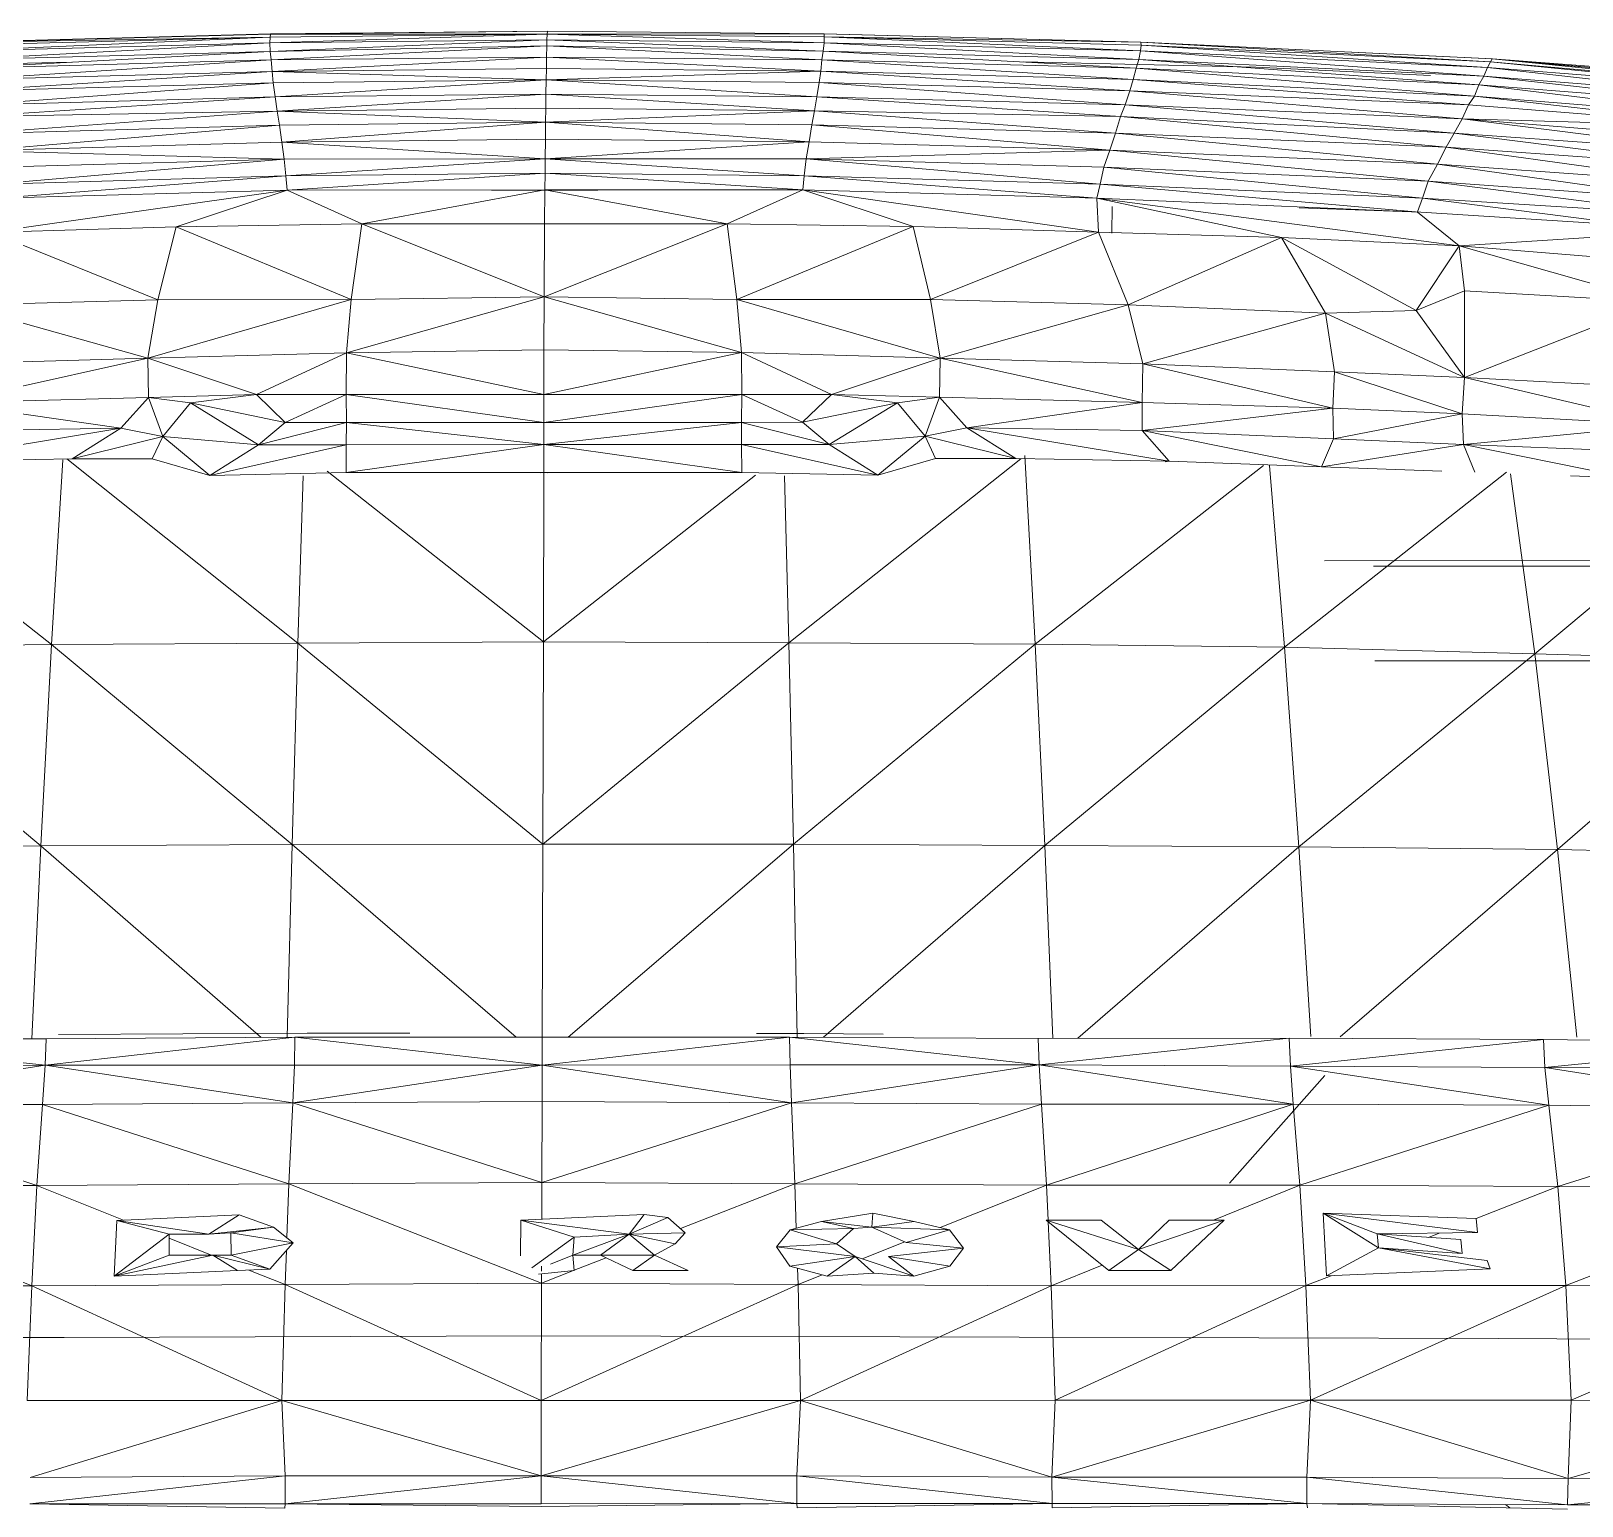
# Model space of a CAD drawing. Header units: inches. Extents: x -4168 to 1833, y -300 to 637.
# Drawn here: x -1167.76 to -1146.41, y 11.93 to 32.22 of the extents above; entities that cross this region are included whole.
import ezdxf

# ---------------------------------------------------------------- set-up
doc = ezdxf.new("R2010")
doc.units = ezdxf.units.IN
doc.header["$MEASUREMENT"] = 0
for name, color, linetype, lineweight in [('0-3', 55, 'Continuous', 9), ('0-5', 170, 'Continuous', 5), ('A-GENM', 5, 'Continuous', 9)]:
    doc.layers.add(name, color=color, linetype=linetype, lineweight=lineweight)

# ---------------------------------------------------------------- blocks, each defined once
blk = doc.blocks.new('Land_Rover_Evoque_-_SUV_Car_Vehicle_Automobile_13067 - Land Rover EVOQUE_dwg-1230547-BUILDING SECTION - EAST_WEST AT RAMP - LOOKING SOUTH')
at = {"layer": 'A-GENM'}
for p, q in [((-12451.623, 32.024), (-12447.261, 32.141)), ((-12451.62, 31.945), (-12447.261, 32.141)), ((-12451.62, 31.945), (-12447.264, 32.061)), ((-12451.616, 32.065), (-12447.255, 32.182)), ((-12451.616, 32.065), (-12447.261, 32.141)), ((-12451.604, 32.068), (-12447.248, 32.184)), ((-12447.255, 32.182), (-12451.604, 32.068)), ((-12451.599, 31.827), (-12447.264, 32.061)), ((-12447.264, 32.061), (-12443.446, 32.181)), ((-12447.264, 32.061), (-12447.261, 32.141)), ((-12447.264, 32.061), (-12443.449, 32.101)), ((-12447.257, 31.943), (-12447.264, 32.061)), ((-12447.261, 32.141), (-12447.255, 32.182)), ((-12447.261, 32.141), (-12443.446, 32.181)), ((-12447.257, 31.943), (-12443.449, 32.101)), ((-12447.257, 31.943), (-12443.452, 32.021)), ((-12447.255, 32.182), (-12443.444, 32.221)), ((-12447.255, 32.182), (-12447.248, 32.184)), ((-12447.255, 32.182), (-12443.446, 32.181)), ((-12447.248, 32.184), (-12443.442, 32.224)), ((-12447.248, 32.184), (-12443.444, 32.221)), ((-12447.245, 31.825), (-12443.452, 32.021)), ((-12443.452, 32.021), (-12443.455, 31.864)), ((-12443.449, 32.101), (-12443.452, 32.021)), ((-12443.452, 32.021), (-12439.647, 31.945)), ((-12443.452, 32.021), (-12439.664, 31.827)), ((-12443.446, 32.181), (-12443.449, 32.101)), ((-12443.449, 32.101), (-12439.634, 32.063)), ((-12443.449, 32.101), (-12439.647, 31.945)), ((-12443.444, 32.221), (-12443.446, 32.181)), ((-12443.446, 32.181), (-12439.634, 32.184)), ((-12443.446, 32.181), (-12439.632, 32.143)), ((-12443.446, 32.181), (-12439.634, 32.063)), ((-12443.442, 32.224), (-12443.444, 32.221)), ((-12443.444, 32.221), (-12439.637, 32.187)), ((-12443.444, 32.221), (-12439.634, 32.184)), ((-12443.442, 32.224), (-12439.637, 32.187)), ((-12439.634, 32.063), (-12439.647, 31.945)), ((-12439.637, 32.187), (-12435.281, 32.072)), ((-12439.637, 32.187), (-12439.634, 32.184)), ((-12439.634, 32.184), (-12439.632, 32.143)), ((-12439.634, 32.184), (-12435.281, 32.072)), ((-12439.634, 32.184), (-12435.275, 32.069)), ((-12439.632, 32.143), (-12439.634, 32.063)), ((-12439.634, 32.063), (-12435.278, 31.949)), ((-12439.634, 32.063), (-12435.305, 31.831)), ((-12439.632, 32.143), (-12435.275, 32.069)), ((-12439.632, 32.143), (-12435.271, 32.029)), ((-12439.632, 32.143), (-12435.278, 31.949)), ((-12435.281, 32.072), (-12430.437, 31.842)), ((-12435.281, 32.072), (-12435.275, 32.069)), ((-12435.281, 32.072), (-12430.44, 31.84)), ((-12435.271, 32.029), (-12435.278, 31.949)), ((-12435.275, 32.069), (-12435.271, 32.029)), ((-12435.275, 32.069), (-12430.461, 31.799)), ((-12435.275, 32.069), (-12430.44, 31.84)), ((-12435.271, 32.029), (-12430.461, 31.799)), ((-12435.271, 32.029), (-12430.503, 31.72)), ((-12451.599, 31.827), (-12447.257, 31.943)), ((-12451.568, 31.708), (-12447.257, 31.943)), ((-12451.568, 31.708), (-12447.245, 31.825)), ((-12451.532, 31.552), (-12447.245, 31.825)), ((-12447.245, 31.825), (-12447.257, 31.943)), ((-12447.245, 31.825), (-12443.455, 31.864)), ((-12447.245, 31.825), (-12447.233, 31.669)), ((-12443.455, 31.864), (-12447.233, 31.669)), ((-12443.455, 31.864), (-12443.457, 31.708)), ((-12443.455, 31.864), (-12439.664, 31.827)), ((-12443.455, 31.864), (-12439.681, 31.671)), ((-12439.664, 31.827), (-12439.681, 31.671)), ((-12439.647, 31.945), (-12439.664, 31.827)), ((-12435.342, 31.713), (-12439.664, 31.827)), ((-12439.664, 31.827), (-12435.383, 31.556)), ((-12439.647, 31.945), (-12435.305, 31.831)), ((-12439.647, 31.945), (-12435.342, 31.713)), ((-12435.305, 31.831), (-12435.342, 31.713)), ((-12435.278, 31.949), (-12435.305, 31.831)), ((-12435.305, 31.831), (-12430.553, 31.601)), ((-12435.305, 31.831), (-12430.624, 31.483)), ((-12435.278, 31.949), (-12430.503, 31.72)), ((-12435.278, 31.949), (-12430.553, 31.601)), ((-12430.461, 31.799), (-12430.44, 31.84)), ((-12430.44, 31.84), (-12430.437, 31.842)), ((-12430.44, 31.84), (-12426.505, 31.495)), ((-12430.44, 31.84), (-12426.537, 31.454)), ((-12426.494, 31.535), (-12430.437, 31.842)), ((-12430.437, 31.842), (-12426.505, 31.495)), ((-12449.998, 31.795), (-12453.196, 31.722)), ((-12451.532, 31.552), (-12447.233, 31.669)), ((-12451.491, 31.396), (-12447.233, 31.669)), ((-12447.233, 31.669), (-12443.457, 31.708)), ((-12447.233, 31.669), (-12443.459, 31.552)), ((-12447.233, 31.669), (-12447.217, 31.512)), ((-12443.457, 31.708), (-12443.459, 31.552)), ((-12443.459, 31.552), (-12439.681, 31.671)), ((-12443.457, 31.708), (-12439.681, 31.671)), ((-12439.681, 31.671), (-12439.703, 31.514)), ((-12435.383, 31.556), (-12439.681, 31.671)), ((-12439.681, 31.671), (-12435.429, 31.4)), ((-12433.691, 31.727), (-12436.895, 31.799)), ((-12435.342, 31.713), (-12435.383, 31.556)), ((-12435.342, 31.713), (-12430.624, 31.483)), ((-12435.342, 31.713), (-12430.684, 31.327)), ((-12431.29, 31.611), (-12433.691, 31.727)), ((-12430.553, 31.601), (-12430.624, 31.483)), ((-12430.503, 31.72), (-12430.553, 31.601)), ((-12430.553, 31.601), (-12426.737, 31.177)), ((-12430.553, 31.601), (-12426.657, 31.295)), ((-12430.461, 31.799), (-12430.503, 31.72)), ((-12430.503, 31.72), (-12426.657, 31.295)), ((-12430.503, 31.72), (-12426.587, 31.413)), ((-12430.461, 31.799), (-12426.537, 31.454)), ((-12430.461, 31.799), (-12426.587, 31.413)), ((-12451.491, 31.396), (-12447.217, 31.512)), ((-12451.436, 31.201), (-12447.217, 31.512)), ((-12443.459, 31.552), (-12447.217, 31.512)), ((-12447.217, 31.512), (-12447.19, 31.318)), ((-12443.459, 31.552), (-12447.19, 31.318)), ((-12443.459, 31.552), (-12443.463, 31.357)), ((-12443.459, 31.552), (-12439.735, 31.32)), ((-12443.459, 31.552), (-12439.703, 31.514)), ((-12439.735, 31.32), (-12439.703, 31.514)), ((-12435.429, 31.4), (-12439.703, 31.514)), ((-12435.49, 31.206), (-12439.703, 31.514)), ((-12435.429, 31.4), (-12435.49, 31.206)), ((-12435.383, 31.556), (-12435.429, 31.4)), ((-12430.764, 31.209), (-12435.429, 31.4)), ((-12435.429, 31.4), (-12430.853, 31.015)), ((-12435.383, 31.556), (-12430.684, 31.327)), ((-12435.383, 31.556), (-12430.764, 31.209)), ((-12430.624, 31.483), (-12430.684, 31.327)), ((-12430.624, 31.483), (-12426.737, 31.177)), ((-12430.624, 31.483), (-12426.826, 31.021)), ((-12451.436, 31.201), (-12447.19, 31.318)), ((-12451.375, 31.045), (-12447.19, 31.318)), ((-12443.463, 31.357), (-12447.19, 31.318)), ((-12447.19, 31.318), (-12447.161, 31.123)), ((-12443.463, 31.357), (-12447.161, 31.123)), ((-12443.465, 31.162), (-12443.463, 31.357)), ((-12439.768, 31.125), (-12443.463, 31.357)), ((-12439.735, 31.32), (-12443.463, 31.357)), ((-12439.768, 31.125), (-12439.735, 31.32)), ((-12435.49, 31.206), (-12439.735, 31.32)), ((-12435.555, 31.049), (-12439.735, 31.32)), ((-12435.49, 31.206), (-12435.555, 31.049)), ((-12430.853, 31.015), (-12435.49, 31.206)), ((-12435.49, 31.206), (-12430.963, 30.82)), ((-12430.764, 31.209), (-12430.853, 31.015)), ((-12430.684, 31.327), (-12430.764, 31.209)), ((-12430.764, 31.209), (-12426.926, 30.903)), ((-12430.684, 31.327), (-12426.826, 31.021)), ((-12430.684, 31.327), (-12426.926, 30.903)), ((-12451.375, 31.045), (-12447.161, 31.123)), ((-12451.31, 30.812), (-12447.161, 31.123)), ((-12443.465, 31.162), (-12447.161, 31.123)), ((-12443.467, 30.968), (-12447.161, 31.123)), ((-12447.161, 31.123), (-12447.13, 30.928)), ((-12443.467, 30.968), (-12447.13, 30.928)), ((-12447.099, 30.696), (-12443.467, 30.968)), ((-12443.47, 30.735), (-12443.467, 30.968)), ((-12443.467, 30.968), (-12443.465, 31.162)), ((-12439.768, 31.125), (-12443.467, 30.968)), ((-12439.841, 30.697), (-12443.467, 30.968)), ((-12439.805, 30.931), (-12443.467, 30.968)), ((-12439.768, 31.125), (-12443.465, 31.162)), ((-12439.805, 30.931), (-12439.768, 31.125)), ((-12435.625, 30.816), (-12439.768, 31.125)), ((-12435.555, 31.049), (-12439.768, 31.125)), ((-12435.625, 30.816), (-12435.555, 31.049)), ((-12430.963, 30.82), (-12435.555, 31.049)), ((-12431.071, 30.625), (-12435.555, 31.049)), ((-12430.853, 31.015), (-12430.963, 30.82)), ((-12430.853, 31.015), (-12426.926, 30.903)), ((-12430.853, 31.015), (-12427.034, 30.709)), ((-12430.853, 31.015), (-12427.173, 30.552)), ((-12451.31, 30.812), (-12447.13, 30.928)), ((-12451.24, 30.579), (-12447.13, 30.928)), ((-12447.099, 30.696), (-12447.13, 30.928)), ((-12439.841, 30.697), (-12439.805, 30.931)), ((-12435.701, 30.583), (-12439.805, 30.931)), ((-12435.625, 30.816), (-12439.805, 30.931)), ((-12435.701, 30.583), (-12435.625, 30.816)), ((-12431.071, 30.625), (-12435.625, 30.816)), ((-12431.191, 30.392), (-12435.625, 30.816)), ((-12430.963, 30.82), (-12431.071, 30.625)), ((-12427.173, 30.552), (-12430.963, 30.82)), ((-12430.963, 30.82), (-12427.31, 30.357)), ((-12451.24, 30.579), (-12447.099, 30.696)), ((-12451.24, 30.579), (-12447.066, 30.462)), ((-12447.099, 30.696), (-12443.47, 30.735)), ((-12447.066, 30.462), (-12447.099, 30.696)), ((-12447.099, 30.696), (-12443.473, 30.463)), ((-12443.473, 30.463), (-12443.47, 30.735)), ((-12443.473, 30.463), (-12439.841, 30.697)), ((-12443.47, 30.735), (-12439.841, 30.697)), ((-12439.841, 30.697), (-12439.88, 30.464)), ((-12439.88, 30.464), (-12435.701, 30.583)), ((-12439.841, 30.697), (-12435.701, 30.583)), ((-12435.786, 30.35), (-12435.701, 30.583)), ((-12431.191, 30.392), (-12435.701, 30.583)), ((-12431.319, 30.159), (-12435.701, 30.583)), ((-12431.071, 30.625), (-12431.191, 30.392)), ((-12427.31, 30.357), (-12431.071, 30.625)), ((-12431.071, 30.625), (-12427.458, 30.124)), ((-12451.16, 30.346), (-12447.066, 30.462)), ((-12447.066, 30.462), (-12451.114, 30.113)), ((-12447.066, 30.462), (-12443.473, 30.463)), ((-12447.066, 30.462), (-12447.044, 30.229)), ((-12443.473, 30.463), (-12447.044, 30.229)), ((-12443.473, 30.463), (-12443.475, 30.269)), ((-12443.473, 30.463), (-12439.88, 30.464)), ((-12443.473, 30.463), (-12439.907, 30.231)), ((-12439.88, 30.464), (-12439.907, 30.231)), ((-12439.88, 30.464), (-12435.836, 30.117)), ((-12439.88, 30.464), (-12435.786, 30.35)), ((-12435.836, 30.117), (-12435.786, 30.35)), ((-12431.319, 30.159), (-12435.786, 30.35)), ((-12431.398, 29.926), (-12435.786, 30.35)), ((-12431.191, 30.392), (-12431.319, 30.159)), ((-12427.458, 30.124), (-12431.191, 30.392)), ((-12431.191, 30.392), (-12427.625, 29.891)), ((-12447.044, 30.229), (-12451.114, 30.113)), ((-12451.072, 29.92), (-12447.044, 30.229)), ((-12447.044, 30.229), (-12443.475, 30.269)), ((-12447.026, 30.035), (-12447.044, 30.229)), ((-12447.026, 30.035), (-12443.475, 30.269)), ((-12443.477, 30.037), (-12443.475, 30.269)), ((-12439.929, 30.037), (-12443.475, 30.269)), ((-12443.475, 30.269), (-12439.907, 30.231)), ((-12439.929, 30.037), (-12439.907, 30.231)), ((-12435.881, 29.923), (-12439.907, 30.231)), ((-12435.836, 30.117), (-12439.907, 30.231)), ((-12435.881, 29.923), (-12435.836, 30.117)), ((-12431.497, 29.735), (-12435.836, 30.117)), ((-12431.398, 29.926), (-12435.836, 30.117)), ((-12431.319, 30.159), (-12431.398, 29.926)), ((-12427.625, 29.891), (-12431.319, 30.159)), ((-12427.734, 29.697), (-12431.319, 30.159)), ((-12447.026, 30.035), (-12451.107, 29.454)), ((-12451.072, 29.92), (-12447.026, 30.035)), ((-12451.072, 29.92), (-12447.026, 30.035)), ((-12447.026, 30.035), (-12448.553, 29.531)), ((-12447.026, 30.035), (-12443.477, 30.037)), ((-12447.026, 30.035), (-12443.477, 30.037)), ((-12447.026, 30.035), (-12445.996, 29.57)), ((-12443.527, 30.027), (-12445.996, 29.57)), ((-12443.477, 30.036), (-12444.209, 30.028)), ((-12443.477, 30.037), (-12443.482, 29.572)), ((-12443.477, 30.037), (-12439.929, 30.037)), ((-12443.477, 30.037), (-12439.929, 30.037)), ((-12443.477, 30.037), (-12440.968, 29.572)), ((-12442.752, 30.029), (-12443.477, 30.036)), ((-12439.929, 30.037), (-12440.968, 29.572)), ((-12439.929, 30.037), (-12435.881, 29.923)), ((-12439.929, 30.037), (-12435.881, 29.923)), ((-12439.929, 30.037), (-12435.857, 29.458)), ((-12439.929, 30.037), (-12438.41, 29.534)), ((-12435.881, 29.923), (-12431.643, 29.74)), ((-12435.881, 29.923), (-12431.643, 29.74)), ((-12435.881, 29.923), (-12430.892, 29.267)), ((-12435.881, 29.923), (-12435.857, 29.458)), ((-12435.881, 29.923), (-12433.338, 29.382)), ((-12431.467, 29.734), (-12431.398, 29.926)), ((-12428.437, 29.542), (-12431.398, 29.926)), ((-12427.734, 29.697), (-12431.398, 29.926)), ((-12435.673, 29.442), (-12435.672, 29.81)), ((-12431.42, 29.732), (-12433.096, 29.79)), ((-12431.467, 29.732), (-12430.892, 29.267)), ((-12427.813, 29.503), (-12431.42, 29.732)), ((-12448.553, 29.531), (-12451.107, 29.454)), ((-12448.806, 28.527), (-12448.553, 29.531)), ((-12448.553, 29.531), (-12445.996, 29.57)), ((-12446.142, 28.528), (-12448.553, 29.531)), ((-12446.142, 28.528), (-12445.996, 29.57)), ((-12443.482, 29.572), (-12445.996, 29.57)), ((-12443.488, 28.567), (-12445.996, 29.57)), ((-12443.488, 28.567), (-12440.968, 29.572)), ((-12443.488, 28.567), (-12443.482, 29.572)), ((-12440.968, 29.572), (-12443.482, 29.572)), ((-12440.834, 28.529), (-12440.968, 29.572)), ((-12438.41, 29.534), (-12440.968, 29.572)), ((-12440.834, 28.529), (-12438.41, 29.534)), ((-12438.17, 28.53), (-12438.41, 29.534)), ((-12435.857, 29.458), (-12438.41, 29.534)), ((-12438.17, 28.53), (-12435.857, 29.458)), ((-12435.448, 28.454), (-12435.857, 29.458)), ((-12435.857, 29.458), (-12433.338, 29.382)), ((-12448.806, 28.527), (-12451.107, 29.454)), ((-12435.448, 28.454), (-12433.338, 29.382)), ((-12430.892, 29.267), (-12433.338, 29.382)), ((-12431.487, 28.379), (-12433.338, 29.382)), ((-12432.735, 28.34), (-12433.338, 29.382)), ((-12430.892, 29.267), (-12431.487, 28.379)), ((-12427.958, 29.456), (-12430.892, 29.267)), ((-12430.82, 28.648), (-12430.892, 29.267)), ((-12430.892, 29.267), (-12428.17, 28.495)), ((-12430.892, 29.267), (-12428.03, 29.037)), ((-12430.82, 28.648), (-12431.487, 28.379)), ((-12430.82, 28.648), (-12430.823, 27.456)), ((-12430.82, 28.648), (-12428.17, 28.495)), ((-12451.528, 28.449), (-12448.806, 28.527)), ((-12451.528, 28.449), (-12448.944, 27.72)), ((-12448.944, 27.72), (-12446.142, 28.528)), ((-12448.944, 27.72), (-12448.806, 28.527)), ((-12448.806, 28.527), (-12446.142, 28.528)), ((-12446.21, 27.797), (-12443.488, 28.567)), ((-12446.142, 28.528), (-12446.21, 27.797)), ((-12446.142, 28.528), (-12443.488, 28.567)), ((-12443.49, 27.837), (-12443.488, 28.567)), ((-12440.771, 27.799), (-12443.488, 28.567)), ((-12443.488, 28.567), (-12440.834, 28.529)), ((-12440.834, 28.529), (-12438.17, 28.53)), ((-12438.036, 27.723), (-12440.834, 28.529)), ((-12440.771, 27.799), (-12440.834, 28.529)), ((-12438.036, 27.723), (-12438.17, 28.53)), ((-12438.17, 28.53), (-12435.448, 28.454)), ((-12438.036, 27.723), (-12435.448, 28.454)), ((-12435.247, 27.646), (-12435.448, 28.454)), ((-12435.448, 28.454), (-12432.735, 28.34)), ((-12430.823, 27.456), (-12428.17, 28.495)), ((-12435.247, 27.646), (-12432.735, 28.34)), ((-12431.487, 28.379), (-12432.735, 28.34)), ((-12432.612, 27.532), (-12432.735, 28.34)), ((-12430.823, 27.456), (-12432.735, 28.34)), ((-12431.487, 28.379), (-12430.823, 27.456)), ((-12448.944, 27.72), (-12446.21, 27.797)), ((-12446.21, 27.797), (-12447.448, 27.221)), ((-12446.21, 27.797), (-12446.213, 27.222)), ((-12443.49, 27.837), (-12446.21, 27.797)), ((-12443.491, 27.222), (-12446.21, 27.797)), ((-12443.491, 27.222), (-12443.49, 27.837)), ((-12440.771, 27.799), (-12443.491, 27.222)), ((-12440.771, 27.799), (-12443.49, 27.837)), ((-12439.533, 27.224), (-12440.771, 27.799)), ((-12438.036, 27.723), (-12440.771, 27.799)), ((-12440.771, 27.799), (-12440.769, 27.223)), ((-12451.733, 27.643), (-12448.944, 27.72)), ((-12448.944, 27.72), (-12451.725, 27.105)), ((-12448.944, 27.72), (-12447.448, 27.221)), ((-12448.944, 27.72), (-12448.934, 27.183)), ((-12439.533, 27.224), (-12438.036, 27.723)), ((-12438.036, 27.723), (-12438.047, 27.185)), ((-12438.036, 27.723), (-12435.247, 27.646)), ((-12438.036, 27.723), (-12435.257, 27.11)), ((-12435.247, 27.646), (-12435.257, 27.11)), ((-12432.631, 27.034), (-12435.247, 27.646)), ((-12432.612, 27.532), (-12435.247, 27.646)), ((-12432.631, 27.034), (-12432.612, 27.532)), ((-12430.852, 26.957), (-12432.612, 27.532)), ((-12432.612, 27.532), (-12430.823, 27.456)), ((-12430.852, 26.957), (-12430.823, 27.456)), ((-12430.823, 27.456), (-12428.058, 26.805)), ((-12430.823, 27.456), (-12428.009, 27.304)), ((-12448.934, 27.183), (-12451.725, 27.105)), ((-12448.934, 27.183), (-12451.725, 27.105)), ((-12448.934, 27.183), (-12449.313, 26.76)), ((-12447.448, 27.221), (-12448.934, 27.183)), ((-12448.357, 27.106), (-12448.934, 27.183)), ((-12448.357, 27.106), (-12448.934, 27.183)), ((-12448.737, 26.646), (-12448.934, 27.183)), ((-12447.448, 27.221), (-12448.357, 27.106)), ((-12447.448, 27.221), (-12446.213, 27.222)), ((-12446.213, 27.222), (-12447.448, 27.221)), ((-12447.448, 27.221), (-12447.052, 26.838)), ((-12447.448, 27.221), (-12447.052, 26.838)), ((-12447.052, 26.838), (-12446.213, 27.222)), ((-12443.491, 27.222), (-12446.213, 27.222)), ((-12443.491, 26.839), (-12446.213, 27.222)), ((-12446.213, 27.222), (-12446.208, 26.838)), ((-12443.491, 27.222), (-12446.213, 27.222)), ((-12440.769, 27.223), (-12443.491, 27.222)), ((-12440.769, 27.223), (-12443.491, 26.839)), ((-12440.769, 27.223), (-12443.491, 27.222)), ((-12443.491, 27.222), (-12443.491, 26.839)), ((-12440.773, 26.839), (-12440.769, 27.223)), ((-12440.769, 27.223), (-12439.533, 27.224)), ((-12439.533, 27.224), (-12440.769, 27.223)), ((-12439.93, 26.84), (-12440.769, 27.223)), ((-12439.93, 26.84), (-12439.533, 27.224)), ((-12439.533, 27.224), (-12439.93, 26.84)), ((-12439.533, 27.224), (-12438.047, 27.185)), ((-12439.533, 27.224), (-12438.625, 27.109)), ((-12438.047, 27.185), (-12438.625, 27.109)), ((-12438.047, 27.185), (-12438.625, 27.109)), ((-12438.047, 27.185), (-12438.245, 26.649)), ((-12435.257, 27.11), (-12438.047, 27.185)), ((-12435.257, 27.11), (-12438.047, 27.185)), ((-12437.67, 26.763), (-12438.047, 27.185)), ((-12449.313, 26.76), (-12451.725, 27.105)), ((-12448.737, 26.646), (-12448.357, 27.106)), ((-12447.417, 26.531), (-12448.357, 27.106)), ((-12447.052, 26.838), (-12448.357, 27.106)), ((-12447.417, 26.531), (-12448.357, 27.106)), ((-12438.625, 27.109), (-12439.93, 26.84)), ((-12438.625, 27.109), (-12439.565, 26.533)), ((-12438.625, 27.109), (-12439.565, 26.533)), ((-12438.245, 26.649), (-12438.625, 27.109)), ((-12435.257, 27.11), (-12437.67, 26.763)), ((-12432.631, 27.034), (-12435.257, 27.11)), ((-12432.631, 27.034), (-12435.257, 27.11)), ((-12435.257, 26.726), (-12435.257, 27.11)), ((-12432.631, 27.034), (-12435.257, 26.726)), ((-12432.631, 27.034), (-12430.852, 26.957)), ((-12430.852, 26.957), (-12432.631, 27.034)), ((-12432.622, 26.611), (-12432.631, 27.034)), ((-12430.852, 26.957), (-12432.622, 26.611)), ((-12430.852, 26.957), (-12428.058, 26.805)), ((-12428.058, 26.805), (-12430.852, 26.957)), ((-12430.833, 26.535), (-12430.852, 26.957)), ((-12449.313, 26.76), (-12452.097, 26.3)), ((-12449.313, 26.76), (-12451.725, 26.722)), ((-12449.313, 26.76), (-12449.984, 26.339)), ((-12448.737, 26.646), (-12449.313, 26.76)), ((-12446.208, 26.838), (-12447.417, 26.531)), ((-12447.417, 26.531), (-12447.052, 26.838)), ((-12447.052, 26.838), (-12446.208, 26.838)), ((-12446.208, 26.838), (-12447.052, 26.838)), ((-12446.208, 26.838), (-12446.211, 26.531)), ((-12443.491, 26.839), (-12446.208, 26.838)), ((-12443.491, 26.839), (-12446.208, 26.838)), ((-12443.491, 26.532), (-12446.208, 26.838)), ((-12440.773, 26.839), (-12443.491, 26.839)), ((-12440.773, 26.839), (-12443.491, 26.839)), ((-12440.773, 26.839), (-12443.491, 26.532)), ((-12443.491, 26.532), (-12443.491, 26.839)), ((-12440.773, 26.839), (-12439.93, 26.84)), ((-12439.93, 26.84), (-12440.773, 26.839)), ((-12439.565, 26.533), (-12440.773, 26.839)), ((-12440.773, 26.839), (-12440.772, 26.532)), ((-12439.93, 26.84), (-12439.565, 26.533)), ((-12437.67, 26.763), (-12438.245, 26.649)), ((-12435.257, 26.726), (-12437.67, 26.763)), ((-12437.67, 26.763), (-12436.998, 26.343)), ((-12437.67, 26.763), (-12434.884, 26.305)), ((-12432.622, 26.611), (-12435.257, 26.726)), ((-12435.257, 26.726), (-12434.884, 26.305)), ((-12435.257, 26.726), (-12432.787, 26.229)), ((-12428.058, 26.805), (-12430.833, 26.535)), ((-12448.737, 26.646), (-12449.984, 26.339)), ((-12448.737, 26.646), (-12448.882, 26.339)), ((-12448.089, 26.109), (-12448.737, 26.646)), ((-12447.417, 26.531), (-12448.737, 26.646)), ((-12446.211, 26.531), (-12448.089, 26.109)), ((-12448.089, 26.109), (-12447.417, 26.531)), ((-12446.211, 26.531), (-12447.417, 26.531)), ((-12446.211, 26.531), (-12447.417, 26.531)), ((-12443.491, 26.532), (-12446.213, 26.148)), ((-12446.213, 26.148), (-12446.211, 26.531)), ((-12443.491, 26.532), (-12446.211, 26.531)), ((-12443.491, 26.532), (-12446.211, 26.531)), ((-12440.772, 26.532), (-12443.491, 26.532)), ((-12440.772, 26.532), (-12443.491, 26.532)), ((-12440.769, 26.149), (-12443.491, 26.532)), ((-12443.491, 26.532), (-12443.491, 26.148)), ((-12439.565, 26.533), (-12440.772, 26.532)), ((-12439.565, 26.533), (-12440.772, 26.532)), ((-12438.893, 26.111), (-12440.772, 26.532)), ((-12440.772, 26.532), (-12440.769, 26.149)), ((-12438.245, 26.649), (-12439.565, 26.533)), ((-12439.565, 26.533), (-12438.893, 26.111)), ((-12438.245, 26.649), (-12438.893, 26.111)), ((-12438.245, 26.649), (-12436.998, 26.343)), ((-12438.245, 26.649), (-12438.1, 26.342)), ((-12432.622, 26.611), (-12432.787, 26.229)), ((-12430.833, 26.535), (-12432.787, 26.229)), ((-12430.833, 26.535), (-12432.622, 26.611)), ((-12428.029, 26.421), (-12430.833, 26.535)), ((-12430.833, 26.535), (-12430.679, 26.152)), ((-12430.833, 26.535), (-12428.58, 26.076)), ((-12452.097, 26.3), (-12449.984, 26.339)), ((-12450.113, 26.321), (-12450.268, 23.781)), ((-12446.876, 23.801), (-12450.056, 26.335)), ((-12449.984, 26.339), (-12448.882, 26.339)), ((-12448.089, 26.109), (-12448.882, 26.339)), ((-12436.925, 26.338), (-12440.121, 23.803)), ((-12438.893, 26.111), (-12438.1, 26.342)), ((-12436.998, 26.343), (-12438.1, 26.342)), ((-12436.998, 26.343), (-12434.884, 26.305)), ((-12436.73, 23.785), (-12436.871, 26.381)), ((-12434.884, 26.305), (-12434.941, 26.295)), ((-12434.884, 26.305), (-12432.787, 26.229)), ((-12450.268, 23.781), (-12453.395, 26.241)), ((-12446.213, 26.148), (-12448.089, 26.109)), ((-12446.803, 26.103), (-12446.876, 23.801)), ((-12443.499, 23.821), (-12446.474, 26.165)), ((-12443.491, 26.148), (-12446.213, 26.148)), ((-12443.491, 26.148), (-12443.541, 26.144)), ((-12443.499, 23.821), (-12443.492, 26.144)), ((-12440.577, 26.114), (-12443.499, 23.821)), ((-12440.769, 26.149), (-12443.491, 26.148)), ((-12443.491, 26.148), (-12443.44, 26.144)), ((-12438.893, 26.111), (-12440.769, 26.149)), ((-12440.121, 23.803), (-12440.181, 26.105)), ((-12436.73, 23.785), (-12433.586, 26.246)), ((-12433.297, 23.747), (-12433.506, 26.245)), ((-12433.297, 23.747), (-12430.244, 26.153)), ((-12432.787, 26.229), (-12431.131, 26.169)), ((-12429.854, 23.652), (-12430.186, 26.132)), ((-12429.364, 26.105), (-12428.58, 26.076)), ((-12429.854, 23.652), (-12427.041, 25.999)), ((-12422.035, 24.938), (-12432.749, 24.935)), ((-12432.749, 24.935), (-12432.749, 24.934)), ((-12432.071, 24.86), (-12432.072, 24.859)), ((-12432.071, 24.86), (-12422.711, 24.863)), ((-12450.268, 23.781), (-12453.7, 23.742)), ((-12453.7, 23.742), (-12450.415, 21.012)), ((-12450.268, 23.781), (-12450.415, 21.012)), ((-12446.876, 23.801), (-12450.268, 23.781)), ((-12450.268, 23.781), (-12446.956, 21.032)), ((-12446.876, 23.801), (-12446.956, 21.032)), ((-12443.499, 23.821), (-12446.876, 23.801)), ((-12446.876, 23.801), (-12443.507, 21.033)), ((-12443.499, 23.821), (-12443.507, 21.033)), ((-12440.121, 23.803), (-12443.507, 21.033)), ((-12440.121, 23.803), (-12443.499, 23.821)), ((-12436.73, 23.785), (-12440.121, 23.803)), ((-12440.121, 23.803), (-12440.056, 21.034)), ((-12436.73, 23.785), (-12440.056, 21.034)), ((-12433.297, 23.747), (-12436.73, 23.785)), ((-12436.73, 23.785), (-12436.597, 21.016)), ((-12433.297, 23.747), (-12436.597, 21.016)), ((-12433.297, 23.747), (-12433.102, 20.997)), ((-12433.297, 23.747), (-12429.854, 23.652)), ((-12433.102, 20.997), (-12429.854, 23.652)), ((-12432.054, 23.557), (-12432.056, 23.556)), ((-12432.054, 23.557), (-12422.694, 23.56)), ((-12429.854, 23.652), (-12429.543, 20.96)), ((-12429.854, 23.652), (-12426.547, 23.558)), ((-12429.543, 20.96), (-12426.547, 23.558)), ((-12453.911, 20.992), (-12450.415, 21.012)), ((-12450.415, 21.012), (-12450.54, 18.358)), ((-12450.415, 21.012), (-12446.956, 21.032)), ((-12450.415, 21.012), (-12447.383, 18.376)), ((-12446.956, 21.032), (-12447.024, 18.378)), ((-12446.956, 21.032), (-12443.507, 21.033)), ((-12446.956, 21.032), (-12443.873, 18.379)), ((-12443.507, 21.033), (-12443.514, 18.38)), ((-12440.056, 21.034), (-12443.507, 21.033)), ((-12440.056, 21.034), (-12443.156, 18.38)), ((-12436.597, 21.016), (-12440.056, 21.034)), ((-12440.004, 18.379), (-12440.056, 21.034)), ((-12436.597, 21.016), (-12439.645, 18.378)), ((-12436.597, 21.016), (-12433.102, 20.997)), ((-12436.597, 21.016), (-12436.487, 18.362)), ((-12433.102, 20.997), (-12436.142, 18.363)), ((-12433.102, 20.997), (-12429.543, 20.96)), ((-12433.102, 20.997), (-12432.937, 18.387)), ((-12429.543, 20.96), (-12432.534, 18.385)), ((-12429.543, 20.96), (-12426.13, 20.885)), ((-12429.543, 20.96), (-12429.275, 18.38)), ((-12450.34, 18.358), (-12453.792, 18.358)), ((-12450.356, 17.994), (-12453.792, 18.358)), ((-12450.356, 17.994), (-12446.918, 18.379)), ((-12450.356, 17.994), (-12450.34, 18.358)), ((-12446.918, 18.379), (-12450.34, 18.358)), ((-12450.17, 18.416), (-12446.749, 18.433)), ((-12446.926, 17.994), (-12446.918, 18.379)), ((-12446.918, 18.379), (-12443.514, 18.38)), ((-12446.918, 18.379), (-12443.515, 17.995)), ((-12446.749, 18.433), (-12445.335, 18.432)), ((-12443.515, 17.995), (-12443.514, 18.38)), ((-12443.515, 17.995), (-12440.11, 18.38)), ((-12443.514, 18.38), (-12440.11, 18.38)), ((-12440.567, 18.429), (-12439.916, 18.428)), ((-12440.11, 18.38), (-12436.687, 18.362)), ((-12440.11, 18.38), (-12440.104, 17.996)), ((-12440.11, 18.38), (-12436.673, 17.997)), ((-12439.916, 18.428), (-12438.822, 18.422)), ((-12436.687, 18.362), (-12433.235, 18.363)), ((-12436.673, 17.997), (-12436.687, 18.362)), ((-12436.673, 17.997), (-12433.235, 18.363)), ((-12433.235, 18.363), (-12429.734, 18.345)), ((-12433.235, 18.363), (-12433.216, 17.979)), ((-12433.216, 17.979), (-12429.734, 18.345)), ((-12429.734, 18.345), (-12426.262, 18.308)), ((-12429.734, 18.345), (-12429.716, 17.961)), ((-12429.716, 17.961), (-12426.262, 18.308)), ((-12453.854, 17.454), (-12450.356, 17.994)), ((-12453.813, 17.973), (-12450.356, 17.994)), ((-12450.356, 17.994), (-12453.813, 17.973)), ((-12450.392, 17.454), (-12450.356, 17.994)), ((-12450.356, 17.994), (-12446.926, 17.994)), ((-12446.949, 17.474), (-12450.356, 17.994)), ((-12450.356, 17.994), (-12446.926, 17.994)), ((-12446.949, 17.474), (-12443.515, 17.995)), ((-12446.949, 17.474), (-12446.926, 17.994)), ((-12446.926, 17.994), (-12443.515, 17.995)), ((-12446.926, 17.994), (-12443.515, 17.995)), ((-12443.517, 17.494), (-12443.515, 17.995)), ((-12443.515, 17.995), (-12440.104, 17.996)), ((-12443.515, 17.995), (-12440.104, 17.996)), ((-12440.084, 17.476), (-12443.515, 17.995)), ((-12440.104, 17.996), (-12436.673, 17.997)), ((-12440.104, 17.996), (-12436.673, 17.997)), ((-12440.084, 17.476), (-12440.104, 17.996)), ((-12440.084, 17.476), (-12436.673, 17.997)), ((-12436.673, 17.997), (-12433.216, 17.979)), ((-12436.642, 17.458), (-12436.673, 17.997)), ((-12433.18, 17.459), (-12436.673, 17.997)), ((-12436.673, 17.997), (-12433.216, 17.979)), ((-12433.216, 17.979), (-12429.716, 17.961)), ((-12429.66, 17.441), (-12433.216, 17.979)), ((-12433.18, 17.459), (-12433.216, 17.979)), ((-12433.216, 17.979), (-12429.716, 17.961)), ((-12429.716, 17.961), (-12426.225, 17.943)), ((-12426.1, 17.404), (-12429.716, 17.961)), ((-12429.66, 17.441), (-12429.716, 17.961)), ((-12429.716, 17.961), (-12426.225, 17.943)), ((-12432.743, 17.851), (-12434.056, 16.372)), ((-12432.744, 17.85), (-12434.056, 16.372)), ((-12432.744, 17.85), (-12432.743, 17.851)), ((-12450.468, 16.339), (-12453.854, 17.454)), ((-12450.392, 17.454), (-12453.854, 17.454)), ((-12450.468, 16.339), (-12450.392, 17.454)), ((-12446.949, 17.474), (-12450.392, 17.454)), ((-12447.004, 16.359), (-12450.392, 17.454)), ((-12446.949, 17.474), (-12447.004, 16.359)), ((-12446.949, 17.474), (-12443.517, 17.494)), ((-12446.949, 17.474), (-12443.52, 16.379)), ((-12443.52, 16.379), (-12443.517, 17.494)), ((-12443.52, 16.379), (-12440.084, 17.476)), ((-12443.517, 17.494), (-12440.084, 17.476)), ((-12440.037, 16.361), (-12440.084, 17.476)), ((-12440.084, 17.476), (-12436.642, 17.458)), ((-12440.037, 16.361), (-12436.642, 17.458)), ((-12436.642, 17.458), (-12433.18, 17.459)), ((-12436.642, 17.458), (-12436.573, 16.342)), ((-12436.573, 16.342), (-12433.18, 17.459)), ((-12433.086, 16.344), (-12433.18, 17.459)), ((-12429.66, 17.441), (-12433.18, 17.459)), ((-12433.086, 16.344), (-12429.66, 17.441)), ((-12429.537, 16.325), (-12429.66, 17.441)), ((-12426.1, 17.404), (-12429.66, 17.441)), ((-12429.537, 16.325), (-12426.1, 17.404)), ((-12453.954, 16.338), (-12450.468, 16.339)), ((-12450.539, 14.955), (-12450.468, 16.339)), ((-12447.004, 16.359), (-12450.468, 16.339)), ((-12449.276, 15.862), (-12450.468, 16.339)), ((-12447.004, 16.359), (-12447.03, 15.621)), ((-12447.004, 16.359), (-12443.52, 16.379)), ((-12447.004, 16.359), (-12443.524, 14.995)), ((-12443.52, 16.379), (-12443.522, 15.873)), ((-12443.52, 16.379), (-12440.037, 16.361)), ((-12441.611, 15.745), (-12440.037, 16.361)), ((-12440.018, 15.748), (-12440.037, 16.361)), ((-12440.037, 16.361), (-12436.573, 16.342)), ((-12438.038, 15.758), (-12436.573, 16.342)), ((-12436.573, 16.342), (-12433.086, 16.344)), ((-12436.551, 15.862), (-12436.573, 16.342)), ((-12434.275, 15.862), (-12433.086, 16.344)), ((-12433.003, 14.96), (-12433.086, 16.344)), ((-12433.086, 16.344), (-12429.537, 16.325)), ((-12430.66, 15.883), (-12429.537, 16.325)), ((-12429.425, 14.96), (-12429.537, 16.325)), ((-12429.537, 16.325), (-12425.92, 16.308)), ((-12449.367, 15.858), (-12449.408, 15.09)), ((-12449.367, 15.858), (-12447.686, 15.936)), ((-12448.647, 15.666), (-12449.367, 15.858)), ((-12449.367, 15.858), (-12448.103, 15.666)), ((-12447.686, 15.936), (-12448.103, 15.666)), ((-12447.211, 15.763), (-12447.686, 15.936)), ((-12443.815, 15.372), (-12443.811, 15.859)), ((-12443.811, 15.859), (-12442.112, 15.937)), ((-12443.811, 15.859), (-12442.32, 15.668)), ((-12443.811, 15.859), (-12443.075, 15.629)), ((-12442.32, 15.668), (-12442.112, 15.937)), ((-12442.32, 15.668), (-12441.785, 15.898)), ((-12441.785, 15.898), (-12442.112, 15.937)), ((-12441.545, 15.687), (-12441.785, 15.898)), ((-12440.101, 15.726), (-12439.671, 15.841)), ((-12439.671, 15.841), (-12438.964, 15.957)), ((-12439.671, 15.841), (-12439.231, 15.745)), ((-12439.671, 15.841), (-12438.979, 15.765)), ((-12438.964, 15.957), (-12438.979, 15.765)), ((-12438.396, 15.842), (-12438.979, 15.765)), ((-12438.964, 15.957), (-12438.396, 15.842)), ((-12437.908, 15.727), (-12438.396, 15.842)), ((-12435.82, 15.862), (-12436.579, 15.862)), ((-12436.579, 15.862), (-12435.715, 15.17)), ((-12435.308, 15.458), (-12436.579, 15.862)), ((-12436.509, 14.958), (-12436.55, 15.839)), ((-12435.308, 15.458), (-12435.82, 15.862)), ((-12435.308, 15.458), (-12434.127, 15.863)), ((-12435.308, 15.458), (-12434.886, 15.862)), ((-12434.886, 15.862), (-12434.127, 15.863)), ((-12434.127, 15.863), (-12434.864, 15.17)), ((-12432.722, 15.094), (-12432.768, 15.959)), ((-12430.66, 15.883), (-12432.768, 15.959)), ((-12432.006, 15.478), (-12432.768, 15.959)), ((-12432.025, 15.671), (-12432.768, 15.959)), ((-12430.642, 15.69), (-12432.768, 15.959)), ((-12430.642, 15.69), (-12430.66, 15.883)), ((-12448.647, 15.666), (-12449.408, 15.09)), ((-12448.648, 15.378), (-12448.647, 15.666)), ((-12448.647, 15.666), (-12448.103, 15.666)), ((-12448.058, 15.376), (-12448.647, 15.611)), ((-12447.211, 15.763), (-12448.103, 15.666)), ((-12447.801, 15.685), (-12448.103, 15.666)), ((-12447.211, 15.763), (-12447.801, 15.685)), ((-12447.797, 15.378), (-12447.801, 15.685)), ((-12446.941, 15.551), (-12447.801, 15.685)), ((-12446.941, 15.551), (-12447.211, 15.763)), ((-12443.659, 15.206), (-12443.075, 15.629)), ((-12443.091, 15.379), (-12442.32, 15.668)), ((-12443.091, 15.379), (-12442.32, 15.668)), ((-12443.091, 15.379), (-12443.075, 15.629)), ((-12443.091, 15.379), (-12443.075, 15.629)), ((-12442.32, 15.668), (-12443.075, 15.629)), ((-12442.32, 15.668), (-12443.075, 15.629)), ((-12442.32, 15.668), (-12442.714, 15.38)), ((-12442.32, 15.668), (-12441.545, 15.687)), ((-12441.97, 15.38), (-12442.32, 15.668)), ((-12442.32, 15.668), (-12441.684, 15.533)), ((-12441.684, 15.533), (-12441.545, 15.687)), ((-12440.288, 15.495), (-12440.101, 15.726)), ((-12440.101, 15.726), (-12439.231, 15.745)), ((-12440.101, 15.726), (-12439.466, 15.534)), ((-12439.466, 15.534), (-12439.231, 15.745)), ((-12439.231, 15.745), (-12438.979, 15.765)), ((-12438.979, 15.765), (-12438.504, 15.553)), ((-12437.908, 15.727), (-12438.979, 15.765)), ((-12437.908, 15.727), (-12438.504, 15.553)), ((-12437.715, 15.477), (-12437.908, 15.727)), ((-12432.025, 15.671), (-12430.642, 15.69)), ((-12430.873, 15.595), (-12432.025, 15.671)), ((-12432.006, 15.478), (-12432.025, 15.671)), ((-12430.855, 15.402), (-12432.025, 15.671)), ((-12431.317, 15.624), (-12431.168, 15.683)), ((-12430.855, 15.402), (-12430.873, 15.595)), ((-12448.648, 15.378), (-12449.408, 15.09)), ((-12449.408, 15.09), (-12448.046, 15.378)), ((-12448.648, 15.378), (-12448.046, 15.378)), ((-12448.046, 15.378), (-12447.797, 15.378)), ((-12447.709, 15.166), (-12448.046, 15.378)), ((-12447.264, 15.186), (-12448.046, 15.378)), ((-12446.941, 15.551), (-12447.797, 15.378)), ((-12447.264, 15.186), (-12447.797, 15.378)), ((-12446.941, 15.551), (-12447.264, 15.186)), ((-12447.036, 15.443), (-12447.053, 14.974)), ((-12443.091, 15.379), (-12443.399, 15.257)), ((-12443.091, 15.379), (-12442.714, 15.38)), ((-12443.074, 15.168), (-12443.091, 15.379)), ((-12442.265, 15.168), (-12442.714, 15.38)), ((-12441.97, 15.38), (-12442.714, 15.38)), ((-12441.97, 15.38), (-12442.265, 15.168)), ((-12441.97, 15.38), (-12441.684, 15.533)), ((-12441.505, 15.168), (-12441.97, 15.38)), ((-12440.288, 15.495), (-12439.466, 15.534)), ((-12440.107, 15.226), (-12440.288, 15.495)), ((-12440.288, 15.495), (-12439.207, 15.361)), ((-12439.207, 15.361), (-12439.466, 15.534)), ((-12439.111, 15.329), (-12438.525, 15.563)), ((-12437.715, 15.477), (-12438.748, 15.361)), ((-12437.715, 15.477), (-12438.504, 15.553)), ((-12437.905, 15.227), (-12437.715, 15.477)), ((-12435.308, 15.458), (-12435.715, 15.17)), ((-12435.308, 15.458), (-12434.864, 15.17)), ((-12432.006, 15.478), (-12432.722, 15.094)), ((-12432.006, 15.478), (-12430.855, 15.402)), ((-12432.006, 15.478), (-12430.507, 15.306)), ((-12432.006, 15.478), (-12430.469, 15.191)), ((-12450.539, 14.955), (-12451.074, 15.172)), ((-12449.408, 15.09), (-12447.709, 15.166)), ((-12447.709, 15.166), (-12447.264, 15.186)), ((-12447.053, 14.974), (-12447.551, 15.173)), ((-12443.074, 15.168), (-12443.567, 15.117)), ((-12443.523, 15.228), (-12443.524, 15.161)), ((-12443.524, 14.995), (-12443.086, 15.166)), ((-12443.074, 15.171), (-12442.636, 15.343)), ((-12441.505, 15.168), (-12442.265, 15.168)), ((-12440.107, 15.226), (-12439.207, 15.361)), ((-12439.593, 15.092), (-12440.107, 15.226)), ((-12439.994, 14.976), (-12440.001, 15.199)), ((-12439.593, 15.092), (-12439.207, 15.361)), ((-12438.399, 15.092), (-12439.207, 15.361)), ((-12438.952, 15.131), (-12439.207, 15.361)), ((-12438.399, 15.092), (-12438.748, 15.361)), ((-12437.905, 15.227), (-12438.748, 15.361)), ((-12438.399, 15.092), (-12437.905, 15.227)), ((-12436.509, 14.958), (-12435.806, 15.243)), ((-12434.864, 15.17), (-12435.715, 15.17)), ((-12430.469, 15.191), (-12432.722, 15.094)), ((-12430.507, 15.306), (-12430.469, 15.191)), ((-12450.539, 14.955), (-12454.045, 14.954)), ((-12450.539, 14.955), (-12450.601, 13.378)), ((-12447.053, 14.974), (-12450.539, 14.955)), ((-12447.096, 13.379), (-12450.539, 14.955)), ((-12447.053, 14.974), (-12447.096, 13.379)), ((-12443.524, 14.995), (-12447.053, 14.974)), ((-12447.053, 14.974), (-12443.528, 13.38)), ((-12443.524, 14.995), (-12443.528, 13.38)), ((-12443.528, 13.38), (-12439.994, 14.976)), ((-12443.524, 15.121), (-12443.524, 14.995)), ((-12443.524, 14.995), (-12439.994, 14.976)), ((-12439.994, 14.976), (-12439.661, 15.11)), ((-12436.509, 14.958), (-12439.994, 14.976)), ((-12439.96, 13.381), (-12439.994, 14.976)), ((-12436.509, 14.958), (-12439.96, 13.381)), ((-12439.593, 15.092), (-12438.952, 15.131)), ((-12438.952, 15.131), (-12438.399, 15.092)), ((-12433.003, 14.96), (-12436.509, 14.958)), ((-12436.455, 13.382), (-12436.509, 14.958)), ((-12433.003, 14.96), (-12436.455, 13.382)), ((-12433.003, 14.96), (-12432.654, 15.097)), ((-12429.425, 14.96), (-12433.003, 14.96)), ((-12432.939, 13.383), (-12433.003, 14.96)), ((-12429.425, 14.96), (-12432.939, 13.383)), ((-12429.425, 14.96), (-12429.057, 15.102)), ((-12425.751, 14.943), (-12429.425, 14.96)), ((-12429.351, 13.384), (-12429.425, 14.96)), ((-12425.751, 14.943), (-12429.351, 13.384)), ((-12456.693, 14.227), (-12450.093, 14.248)), ((-12450.093, 14.248), (-12443.523, 14.268)), ((-12443.523, 14.268), (-12436.952, 14.251)), ((-12436.952, 14.251), (-12430.352, 14.233)), ((-12430.352, 14.233), (-12423.796, 14.197)), ((-12447.096, 13.379), (-12450.601, 13.378)), ((-12447.096, 13.379), (-12450.56, 12.322)), ((-12443.528, 13.38), (-12447.096, 13.379)), ((-12447.096, 13.379), (-12443.53, 12.343)), ((-12447.096, 13.379), (-12447.052, 12.342)), ((-12439.96, 13.381), (-12443.53, 12.343)), ((-12443.528, 13.38), (-12443.53, 12.343)), ((-12443.528, 13.38), (-12439.96, 13.381)), ((-12439.96, 13.381), (-12440.008, 12.343)), ((-12436.455, 13.382), (-12439.96, 13.381)), ((-12439.96, 13.381), (-12436.5, 12.325)), ((-12432.939, 13.383), (-12436.5, 12.325)), ((-12436.455, 13.382), (-12436.5, 12.325)), ((-12432.939, 13.383), (-12436.455, 13.382)), ((-12432.939, 13.383), (-12432.99, 12.326)), ((-12429.351, 13.384), (-12432.939, 13.383)), ((-12432.939, 13.383), (-12429.392, 12.308)), ((-12429.351, 13.384), (-12429.392, 12.308)), ((-12425.619, 13.367), (-12429.392, 12.308)), ((-12425.619, 13.367), (-12429.351, 13.384)), ((-12447.052, 12.342), (-12450.565, 11.957)), ((-12447.052, 12.342), (-12450.56, 12.322)), ((-12443.53, 12.343), (-12447.053, 11.958)), ((-12447.052, 12.342), (-12447.053, 11.958)), ((-12443.53, 12.343), (-12447.052, 12.342)), ((-12443.53, 12.343), (-12443.531, 11.959)), ((-12443.53, 12.343), (-12440.008, 11.96)), ((-12443.53, 12.343), (-12440.008, 12.343)), ((-12440.008, 11.96), (-12440.008, 12.343)), ((-12440.008, 12.343), (-12436.496, 11.96)), ((-12440.008, 12.343), (-12436.5, 12.325)), ((-12436.5, 12.325), (-12432.99, 12.326)), ((-12436.496, 11.96), (-12436.5, 12.325)), ((-12436.5, 12.325), (-12432.991, 11.962)), ((-12432.991, 11.962), (-12432.99, 12.326)), ((-12432.99, 12.326), (-12429.403, 11.944)), ((-12432.99, 12.326), (-12429.392, 12.308)), ((-12429.403, 11.944), (-12425.65, 12.31)), ((-12429.403, 11.944), (-12429.392, 12.308)), ((-12429.392, 12.308), (-12425.65, 12.31)), ((-12447.053, 11.958), (-12450.565, 11.957)), ((-12447.053, 11.958), (-12450.565, 11.957)), ((-12447.058, 11.9), (-12450.565, 11.957)), ((-12447.058, 11.9), (-12447.053, 11.958)), ((-12443.531, 11.959), (-12447.053, 11.958)), ((-12443.53, 11.92), (-12447.053, 11.958)), ((-12443.531, 11.959), (-12440.008, 11.96)), ((-12443.53, 11.92), (-12440.008, 11.96)), ((-12440.008, 11.96), (-12436.496, 11.96)), ((-12440.008, 11.96), (-12436.496, 11.96)), ((-12440.004, 11.902), (-12440.008, 11.96)), ((-12440.004, 11.902), (-12436.496, 11.96)), ((-12436.496, 11.96), (-12432.991, 11.962)), ((-12436.496, 11.96), (-12432.991, 11.962)), ((-12436.496, 11.903), (-12432.991, 11.962)), ((-12436.496, 11.903), (-12436.496, 11.96)), ((-12432.991, 11.962), (-12429.403, 11.944)), ((-12429.403, 11.886), (-12432.991, 11.962)), ((-12432.981, 11.904), (-12432.991, 11.962)), ((-12430.196, 11.903), (-12430.258, 11.948)), ((-12429.403, 11.944), (-12425.67, 11.945))]:
    blk.add_line(p, q, dxfattribs=at)
blk = doc.blocks.new('Land_Rover_Evoque_-_SUV_Car_Vehicle_Automobile_13067 - Land_Rover_Evoque_-_SUV_Car_Vehicle_Automobile_13067-1230553-BUILDING SECTION - EAST_WEST AT RAMP - LOOKING SOUTH')
blk.add_blockref('Land_Rover_Evoque_-_SUV_Car_Vehicle_Automobile_13067 - Land Rover EVOQUE_dwg-1230547-BUILDING SECTION - EAST_WEST AT RAMP - LOOKING SOUTH', (0, 0))
blk = doc.blocks.new('CTR  - Topography_rvt-2-BUILDING SECTION - EAST_WEST AT RAMP - LOOKING SOUTH')
at = {"layer": '0-3'}
blk.add_blockref('Land_Rover_Evoque_-_SUV_Car_Vehicle_Automobile_13067 - Land_Rover_Evoque_-_SUV_Car_Vehicle_Automobile_13067-1230553-BUILDING SECTION - EAST_WEST AT RAMP - LOOKING SOUTH', (0, 0), dxfattribs=at)

msp = doc.modelspace()

# ---------------------------------------------------------------- block references
at = {"layer": '0-5'}
msp.add_blockref('CTR  - Topography_rvt-2-BUILDING SECTION - EAST_WEST AT RAMP - LOOKING SOUTH', (11282.793, 0), dxfattribs=at)

doc.saveas('drawing.dxf')
